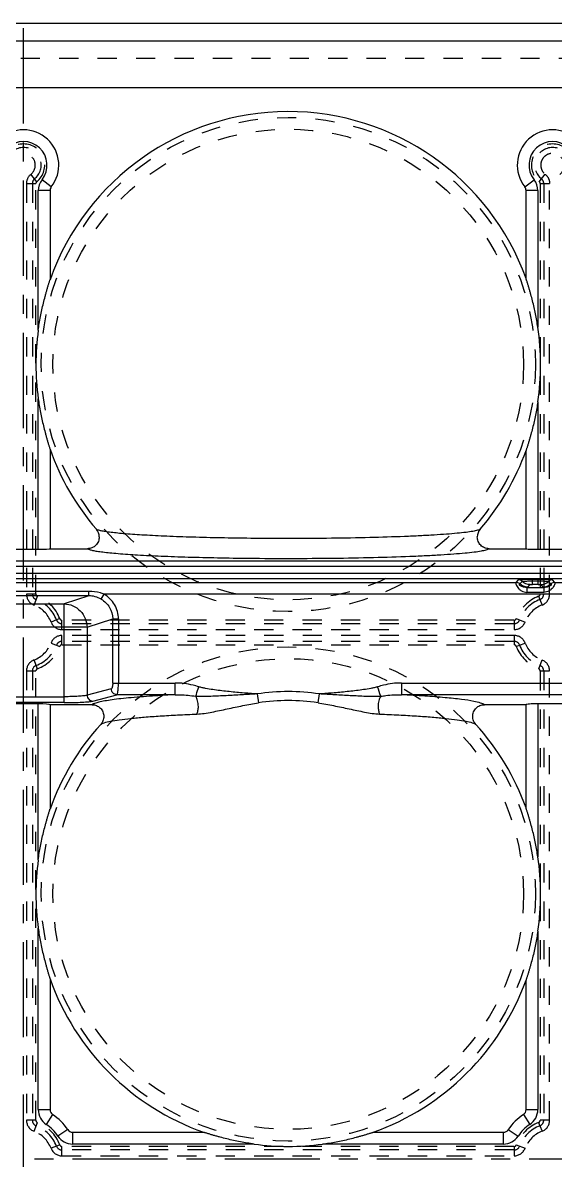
# Model space of a CAD drawing. Header units: millimetres. Extents: x -840 to 1682, y -9216 to -2117.
# Drawn here: x 124.6 to 169.9, y -2511 to -2414.3 of the extents above; entities that cross this region are included whole.
import ezdxf

# ---------------------------------------------------------------- set-up
doc = ezdxf.new("R2010")
doc.units = ezdxf.units.MM
doc.header["$LTSCALE"] = 16.335
doc.linetypes.add('CENTER', pattern=[0.6, 0.375, -0.075, 0.075, -0.075])
doc.linetypes.add('HIDDEN', pattern=[0.2, 0.1, -0.1])
doc.layers.get('0').update_dxf_attribs({"linetype": 'CONTINUOUS'})
doc.layers.add('DEFAULT_2', color=8, linetype='HIDDEN')

msp = doc.modelspace()

# ---------------------------------------------------------------- linework, layer by layer
at = {"color": 1, "linetype": 'CENTER', "ltscale": 1.320531}
for p, q in [((124.686, -2616.987), (124.686, -2404.675)), ((-26.47, -2510.831), (275.842, -2510.831))]:
    msp.add_line(p, q, dxfattribs=at)
at = {"color": 7, "linetype": 'Continuous'}
for p, q in [((54.686, -2414.331), (194.686, -2414.331)), ((54.686, -2415.831), (194.686, -2415.831)), ((194.686, -2419.831), (54.686, -2419.831)), ((127.043, -2428.243), (126.257, -2427.625)), ((167.291, -2428.243), (168.076, -2427.625)), ((125.936, -2440.427), (125.936, -2428.553)), ((126.936, -2428.553), (125.936, -2428.553)), ((126.936, -2428.553), (126.936, -2436.125)), ((167.398, -2436.018), (167.398, -2428.553)), ((168.398, -2428.553), (167.398, -2428.553)), ((168.398, -2428.553), (168.398, -2440.16)), ((125.936, -2459.035), (125.936, -2446.236)), ((168.398, -2446.502), (168.398, -2459.035)), ((126.936, -2450.538), (126.936, -2458.983)), ((167.398, -2458.983), (167.398, -2450.644)), ((123.436, -2459.035), (125.936, -2459.035)), ((126.936, -2458.983), (130.12, -2458.983)), ((164.252, -2458.983), (167.398, -2458.983)), ((168.398, -2459.035), (170.898, -2459.035)), ((76.15, -2460.006), (173.221, -2460.006)), ((75.789, -2461.056), (173.582, -2461.056)), ((173.221, -2460.505), (76.15, -2460.505)), ((173.582, -2461.556), (75.789, -2461.556)), ((82.856, -2461.848), (166.516, -2461.848)), ((166.731, -2461.632), (166.516, -2461.848)), ((166.855, -2461.981), (167.071, -2461.766)), ((167.534, -2462.249), (167.749, -2462.034)), ((167.949, -2462.024), (167.949, -2461.572)), ((167.949, -2461.572), (168.422, -2461.572)), ((167.949, -2461.723), (168.422, -2461.723)), ((168.422, -2462.024), (167.949, -2462.024)), ((168.422, -2462.024), (168.422, -2461.572)), ((168.623, -2462.034), (168.838, -2462.249)), ((169.301, -2461.766), (169.516, -2461.981)), ((169.856, -2461.848), (169.64, -2461.632)), ((169.856, -2461.848), (173.528, -2461.848)), ((130.23, -2462.612), (119.141, -2462.612)), ((130.23, -2462.993), (119.141, -2462.993)), ((130.23, -2462.993), (128.151, -2463.672)), ((130.23, -2462.993), (130.23, -2462.612)), ((131.281, -2463.27), (131.526, -2462.847)), ((173.528, -2462.847), (131.526, -2462.847)), ((167.46, -2462.273), (167.46, -2462.697)), ((167.46, -2462.273), (168.912, -2462.273)), ((168.912, -2462.697), (167.46, -2462.697)), ((168.912, -2462.273), (168.912, -2462.697)), ((121.22, -2463.672), (128.151, -2463.672)), ((128.151, -2472.063), (128.151, -2463.672)), ((130.083, -2465.664), (132.266, -2464.951)), ((132.266, -2470.399), (132.266, -2464.951)), ((132.266, -2464.951), (132.749, -2464.951)), ((132.749, -2464.951), (132.749, -2470.399)), ((130.083, -2465.664), (119.289, -2465.664)), ((130.083, -2465.664), (130.083, -2471.435)), ((132.266, -2470.399), (137.569, -2470.399)), ((137.569, -2471.396), (137.569, -2470.399)), ((156.803, -2470.399), (156.803, -2471.396)), ((156.803, -2470.399), (174.527, -2470.399)), ((121.22, -2471.564), (128.151, -2471.564)), ((132.141, -2470.898), (130.083, -2471.435)), ((130.566, -2471.933), (132.624, -2471.396)), ((137.569, -2471.396), (132.624, -2471.396)), ((144.54, -2471.331), (144.658, -2472.087)), ((149.714, -2472.087), (149.832, -2471.331)), ((173.528, -2471.396), (156.803, -2471.396)), ((128.152, -2472.063), (121.22, -2472.063)), ((125.936, -2472.17), (123.436, -2472.17)), ((125.936, -2485.427), (125.936, -2472.17)), ((126.936, -2472.24), (126.936, -2481.125)), ((130.509, -2472.24), (126.936, -2472.24)), ((167.398, -2472.24), (163.863, -2472.24)), ((167.398, -2481.018), (167.398, -2472.24)), ((168.398, -2472.17), (168.398, -2485.16)), ((170.898, -2472.17), (168.398, -2472.17)), ((125.936, -2506.655), (125.936, -2491.236)), ((168.398, -2491.502), (168.398, -2506.655)), ((126.936, -2495.538), (126.936, -2506.655)), ((167.398, -2506.655), (167.398, -2495.644)), ((125.936, -2506.655), (126.936, -2506.655)), ((127.161, -2507.073), (126.611, -2507.908)), ((167.173, -2507.073), (167.723, -2507.908)), ((167.398, -2506.655), (168.398, -2506.655)), ((128.444, -2508.356), (127.609, -2508.906)), ((165.889, -2508.356), (166.725, -2508.906)), ((128.862, -2508.581), (128.862, -2509.581)), ((128.862, -2508.581), (139.979, -2508.581)), ((154.393, -2508.581), (165.472, -2508.581)), ((165.472, -2509.581), (165.472, -2508.581)), ((144.281, -2509.581), (128.862, -2509.581)), ((165.472, -2509.581), (150.091, -2509.581))]:
    msp.add_line(p, q, dxfattribs=at)
for centre, radius, start, end in [((147.186, -2443.331), 21.494, 19.89085, 160.40988), ((124.686, -2426.388), 3, 321.78679, 218.21321), ((169.648, -2426.388), 3, 321.78679, 218.21321), ((124.686, -2426.388), 2, 321.78679, 218.21321), ((169.648, -2426.388), 2, 321.78679, 218.21321), ((127.436, -2428.553), 1.5, 141.78679, 180), ((127.436, -2428.553), 0.5, 141.78679, 180), ((166.898, -2428.553), 0.5, 0, 38.21321), ((166.898, -2428.553), 1.5, 0, 38.21321), ((147.186, -2443.331), 21.448, 172.21628, 187.78372), ((147.186, -2443.331), 21.448, 351.49761, 8.50239), ((147.186, -2443.331), 21.494, 199.59012, 220.64302), ((147.186, -2443.331), 21.494, 319.35698, 340.10915), ((130.117, -2457.985), 1.002, 0.21605, 40.71026), ((164.255, -2457.985), 1.002, 139.28714, 179.79701), ((166.516, -2462.348), 0.5, 47.14858, 90.01807), ((166.73, -2462.133), 0.501, 47.0941, 89.82792), ((168.62, -2461.033), 1.001, 270.17208, 312.90041), ((169.642, -2462.133), 0.501, 90.17224, 132.90601), ((169.857, -2462.35), 0.501, 90.06934, 132.76409), ((-49.803, -2538.24), 215.44, 18.03883, 18.26353), ((143.295, -2588.91), 117.653, 92.78977, 93.59528), ((147.186, -2488.331), 17.205, 81.15389, 98.84612), ((147.186, -2488.331), 16.44, 81.15388, 98.84612), ((147.186, -2488.331), 21.494, 137.86698, 160.40988), ((147.186, -2488.331), 21.494, 19.89085, 42.13302), ((147.186, -2488.331), 21.448, 351.49761, 8.50239), ((147.186, -2488.331), 21.448, 172.21628, 187.78372), ((147.186, -2488.331), 21.494, 199.59012, 250.40988), ((147.186, -2488.331), 21.494, 289.59012, 340.10915), ((127.436, -2506.655), 1.5, 180, 236.63299), ((127.436, -2506.655), 0.5, 180, 236.63299), ((124.686, -2510.831), 4.5, 33.36701, 56.63299), ((169.648, -2510.831), 4.5, 123.36701, 146.63299), ((166.898, -2506.655), 0.5, 303.36701, 0), ((166.898, -2506.655), 1.5, 303.36701, 0), ((124.686, -2510.831), 3.5, 33.36701, 56.63299), ((128.862, -2508.081), 0.5, 213.36701, 270), ((165.472, -2508.081), 0.5, 270, 326.63299), ((169.648, -2510.831), 3.5, 123.36701, 146.63299), ((128.862, -2508.081), 1.5, 213.36701, 270), ((165.472, -2508.081), 1.5, 270, 326.63299), ((147.186, -2488.331), 21.448, 262.21628, 277.78372)]:
    msp.add_arc(centre, radius, start, end, dxfattribs=at)
for centre, ratio, start_param, end_param in [((125.936, -2458.983), 0.052408, -1.570796, 0), ((168.398, -2458.983), 0.052408, -3.141593, -1.570796), ((125.936, -2472.24), 0.069927, 0, 1.570796), ((168.398, -2472.24), 0.069927, 1.570796, 3.141593)]:
    msp.add_ellipse(centre, major_axis=(1, 0), ratio=ratio, start_param=start_param, end_param=end_param, dxfattribs=at)
for points, knots in [([(168.398, -2440.16), (168.341, -2439.783), (168.242, -2439.22), (168.083, -2438.476), (167.95, -2437.923), (167.83, -2437.468), (167.729, -2437.109), (167.652, -2436.846), (167.574, -2436.591), (167.511, -2436.388), (167.463, -2436.236), (167.433, -2436.14), (167.412, -2436.073), (167.402, -2436.035), (167.398, -2436.022), (167.398, -2436.018)], [0, 0, 0, 0, 0.268055, 0.401907, 0.535335, 0.667755, 0.7332, 0.797696, 0.860542, 0.920167, 0.947633, 0.972091, 0.991051, 0.997106, 1, 1, 1, 1]), ([(125.936, -2440.427), (125.989, -2440.036), (126.085, -2439.453), (126.242, -2438.682), (126.374, -2438.109), (126.495, -2437.637), (126.597, -2437.264), (126.675, -2436.991), (126.753, -2436.726), (126.818, -2436.514), (126.867, -2436.355), (126.898, -2436.254), (126.921, -2436.183), (126.932, -2436.142), (126.936, -2436.129), (126.936, -2436.125)], [0, 0, 0, 0, 0.267252, 0.40073, 0.533832, 0.666016, 0.731402, 0.795907, 0.858868, 0.918789, 0.946517, 0.971347, 0.990766, 0.997019, 1, 1, 1, 1]), ([(125.936, -2446.236), (125.989, -2446.626), (126.085, -2447.21), (126.242, -2447.981), (126.374, -2448.554), (126.495, -2449.026), (126.597, -2449.398), (126.675, -2449.672), (126.753, -2449.937), (126.818, -2450.149), (126.867, -2450.307), (126.898, -2450.409), (126.921, -2450.48), (126.932, -2450.52), (126.936, -2450.534), (126.936, -2450.538)], [0, 0, 0, 0, 0.267252, 0.40073, 0.533832, 0.666016, 0.731402, 0.795907, 0.858868, 0.918789, 0.946517, 0.971347, 0.990766, 0.997019, 1, 1, 1, 1]), ([(168.398, -2446.502), (168.341, -2446.879), (168.242, -2447.442), (168.083, -2448.187), (167.95, -2448.739), (167.83, -2449.195), (167.729, -2449.554), (167.652, -2449.817), (167.574, -2450.072), (167.511, -2450.275), (167.463, -2450.426), (167.433, -2450.522), (167.412, -2450.59), (167.402, -2450.628), (167.398, -2450.64), (167.398, -2450.644)], [0, 0, 0, 0, 0.268055, 0.401906, 0.535335, 0.667755, 0.733199, 0.797696, 0.860541, 0.920166, 0.947632, 0.97209, 0.991051, 0.997106, 1, 1, 1, 1]), ([(131.119, -2457.981), (131.119, -2458.112), (131.068, -2458.375), (130.847, -2458.709), (130.513, -2458.93), (130.25, -2458.983), (130.12, -2458.983)], [0, 0, 0, 0, 0.249966, 0.499871, 0.749957, 1, 1, 1, 1]), ([(143.992, -2458.106), (143.142, -2458.098), (141.492, -2458.074), (139.113, -2458.015), (136.947, -2457.939), (135.049, -2457.846), (133.66, -2457.753), (132.72, -2457.669), (132.155, -2457.607), (131.688, -2457.543), (131.322, -2457.479), (131.062, -2457.415), (130.923, -2457.363), (130.876, -2457.331)], [0, 0, 0, 0, 0.193716, 0.376035, 0.542153, 0.68772, 0.808957, 0.859453, 0.902743, 0.938583, 0.966768, 0.987202, 1, 1, 1, 1]), ([(163.495, -2457.331), (163.468, -2457.35), (163.395, -2457.384), (163.189, -2457.45), (162.817, -2457.524), (162.241, -2457.606), (161.498, -2457.684), (160.595, -2457.76), (159.543, -2457.83), (158.352, -2457.895), (156.529, -2457.975), (154.016, -2458.052), (150.801, -2458.108), (147.425, -2458.129), (145.137, -2458.118), (143.992, -2458.106)], [0, 0, 0, 0, 0.005052, 0.012249, 0.033258, 0.063073, 0.10142, 0.147923, 0.202068, 0.263269, 0.330841, 0.482043, 0.648973, 0.824212, 1, 1, 1, 1]), ([(164.252, -2458.983), (164.121, -2458.983), (163.858, -2458.931), (163.525, -2458.708), (163.303, -2458.375), (163.252, -2458.112), (163.253, -2457.981)], [0, 0, 0, 0, 0.250021, 0.500041, 0.750019, 1, 1, 1, 1]), ([(130.12, -2458.983), (130.169, -2459.016), (130.316, -2459.069), (130.59, -2459.137), (130.974, -2459.204), (131.463, -2459.27), (132.056, -2459.335), (133.039, -2459.423), (134.493, -2459.52), (136.477, -2459.617), (138.743, -2459.697), (141.229, -2459.758), (142.955, -2459.783), (143.843, -2459.792)], [0, 0, 0, 0, 0.012926, 0.033471, 0.061745, 0.097653, 0.140984, 0.191497, 0.312727, 0.458243, 0.62422, 0.806458, 1, 1, 1, 1]), ([(143.843, -2459.792), (145.041, -2459.805), (147.434, -2459.816), (150.965, -2459.794), (154.327, -2459.735), (156.956, -2459.654), (158.862, -2459.571), (160.108, -2459.504), (161.21, -2459.43), (162.155, -2459.351), (162.934, -2459.269), (163.537, -2459.183), (163.928, -2459.106), (164.145, -2459.038), (164.223, -2459.002), (164.252, -2458.983)], [0, 0, 0, 0, 0.175704, 0.350861, 0.517702, 0.668835, 0.736383, 0.797576, 0.851727, 0.898257, 0.936652, 0.966537, 0.98764, 0.99489, 1, 1, 1, 1]), ([(166.516, -2461.848), (166.513, -2461.852), (166.514, -2461.866), (166.517, -2461.892), (166.526, -2461.932), (166.546, -2462.009), (166.592, -2462.129), (166.684, -2462.288), (166.828, -2462.444), (167.071, -2462.626), (167.305, -2462.697), (167.46, -2462.697)], [0, 0, 0, 0, 0.009546, 0.029, 0.058384, 0.097427, 0.202927, 0.339302, 0.496304, 0.662797, 1, 1, 1, 1]), ([(166.731, -2461.632), (166.74, -2461.624), (166.78, -2461.618), (166.853, -2461.606), (166.969, -2461.597), (167.119, -2461.588), (167.299, -2461.581), (167.579, -2461.574), (167.799, -2461.572), (167.949, -2461.572)], [0, 0, 0, 0, 0.029601, 0.092329, 0.187723, 0.312203, 0.461295, 0.629785, 1, 1, 1, 1]), ([(167.46, -2462.273), (167.413, -2462.273), (167.319, -2462.268), (167.18, -2462.245), (167.045, -2462.205), (166.929, -2462.158), (166.847, -2462.091), (166.843, -2462.03), (166.846, -2462), (166.851, -2461.984), (166.855, -2461.981)], [0, 0, 0, 0, 0.186016, 0.372191, 0.559093, 0.745776, 0.877526, 0.940236, 0.979382, 1, 1, 1, 1]), ([(167.071, -2461.766), (167.077, -2461.76), (167.106, -2461.756), (167.159, -2461.747), (167.243, -2461.741), (167.35, -2461.735), (167.48, -2461.729), (167.682, -2461.724), (167.84, -2461.723), (167.949, -2461.723)], [0, 0, 0, 0, 0.029274, 0.092369, 0.187885, 0.312296, 0.461356, 0.629843, 1, 1, 1, 1]), ([(167.749, -2462.034), (167.751, -2462.033), (167.758, -2462.032), (167.779, -2462.028), (167.82, -2462.027), (167.88, -2462.024), (167.925, -2462.024), (167.949, -2462.024)], [0, 0, 0, 0, 0.031666, 0.099189, 0.32431, 0.637539, 1, 1, 1, 1]), ([(168.422, -2461.572), (168.573, -2461.572), (168.792, -2461.574), (169.072, -2461.581), (169.252, -2461.588), (169.402, -2461.597), (169.518, -2461.606), (169.591, -2461.619), (169.632, -2461.624), (169.64, -2461.632)], [0, 0, 0, 0, 0.370147, 0.538646, 0.687723, 0.812138, 0.907639, 0.970708, 1, 1, 1, 1]), ([(168.422, -2461.723), (168.531, -2461.723), (168.689, -2461.724), (168.891, -2461.729), (169.021, -2461.735), (169.129, -2461.741), (169.213, -2461.747), (169.266, -2461.756), (169.295, -2461.76), (169.301, -2461.766)], [0, 0, 0, 0, 0.370119, 0.538593, 0.68764, 0.812037, 0.907555, 0.97068, 1, 1, 1, 1]), ([(168.422, -2462.024), (168.447, -2462.024), (168.492, -2462.024), (168.552, -2462.027), (168.593, -2462.028), (168.614, -2462.032), (168.621, -2462.033), (168.623, -2462.034)], [0, 0, 0, 0, 0.362473, 0.675703, 0.900819, 0.968337, 1, 1, 1, 1]), ([(169.856, -2461.848), (169.858, -2461.852), (169.857, -2461.866), (169.855, -2461.892), (169.846, -2461.932), (169.825, -2462.008), (169.78, -2462.13), (169.687, -2462.288), (169.543, -2462.444), (169.3, -2462.626), (169.066, -2462.697), (168.912, -2462.697)], [0, 0, 0, 0, 0.009515, 0.028953, 0.058368, 0.097497, 0.202843, 0.339239, 0.496292, 0.662916, 1, 1, 1, 1]), ([(169.516, -2461.981), (169.521, -2461.984), (169.526, -2462), (169.529, -2462.03), (169.524, -2462.091), (169.443, -2462.158), (169.327, -2462.204), (169.191, -2462.245), (169.052, -2462.268), (168.959, -2462.273), (168.912, -2462.273)], [0, 0, 0, 0, 0.020611, 0.05971, 0.122414, 0.253935, 0.441031, 0.627929, 0.814063, 1, 1, 1, 1]), ([(131.526, -2462.847), (131.426, -2462.808), (131.007, -2462.669), (130.563, -2462.612), (130.23, -2462.612)], [0, 0, 0, 0, 0.245383, 1, 1, 1, 1]), ([(131.281, -2463.27), (131.122, -2463.18), (130.781, -2463.037), (130.413, -2462.992), (130.23, -2462.993)], [0, 0, 0, 0, 0.500114, 1, 1, 1, 1]), ([(132.749, -2464.951), (132.749, -2464.531), (132.521, -2463.676), (131.89, -2463.058), (131.526, -2462.847)], [0, 0, 0, 0, 0.499862, 1, 1, 1, 1]), ([(167.534, -2462.249), (167.528, -2462.256), (167.502, -2462.264), (167.477, -2462.27), (167.46, -2462.273)], [0, 0, 0, 0, 0.342666, 1, 1, 1, 1]), ([(168.912, -2462.273), (168.895, -2462.27), (168.87, -2462.264), (168.844, -2462.255), (168.838, -2462.249)], [0, 0, 0, 0, 0.657459, 1, 1, 1, 1]), ([(128.151, -2463.672), (128.4, -2463.677), (128.905, -2463.792), (129.539, -2464.239), (129.969, -2464.893), (130.077, -2465.408), (130.083, -2465.664)], [0, 0, 0, 0, 0.245762, 0.495076, 0.747249, 1, 1, 1, 1]), ([(131.281, -2463.27), (131.574, -2463.437), (132.086, -2463.927), (132.268, -2464.615), (132.266, -2464.951)], [0, 0, 0, 0, 0.500826, 1, 1, 1, 1]), ([(132.266, -2470.399), (132.266, -2470.46), (132.261, -2470.575), (132.236, -2470.729), (132.203, -2470.836), (132.163, -2470.892), (132.141, -2470.898)], [0, 0, 0, 0, 0.349304, 0.652233, 0.872986, 1, 1, 1, 1]), ([(132.624, -2471.396), (132.636, -2471.39), (132.655, -2471.357), (132.676, -2471.293), (132.697, -2471.198), (132.723, -2471.02), (132.743, -2470.75), (132.749, -2470.521), (132.749, -2470.399)], [0, 0, 0, 0, 0.038401, 0.105483, 0.201998, 0.325442, 0.637524, 1, 1, 1, 1]), ([(139.587, -2470.723), (139.424, -2470.671), (138.767, -2470.483), (138.081, -2470.399), (137.569, -2470.399)], [0, 0, 0, 0, 0.250392, 1, 1, 1, 1]), ([(139.325, -2471.526), (139.342, -2471.475), (139.43, -2471.208), (139.517, -2470.94), (139.587, -2470.723)], [0, 0, 0, 0, 0.189141, 1, 1, 1, 1]), ([(144.54, -2471.331), (144.119, -2471.304), (143.278, -2471.241), (142.23, -2471.142), (141.396, -2471.048), (140.777, -2470.965), (140.267, -2470.885), (139.871, -2470.802), (139.679, -2470.754), (139.587, -2470.722)], [0, 0, 0, 0, 0.253379, 0.506091, 0.631998, 0.757323, 0.88135, 0.941633, 1, 1, 1, 1]), ([(154.784, -2470.722), (154.691, -2470.754), (154.498, -2470.802), (154.102, -2470.886), (153.592, -2470.965), (152.973, -2471.048), (152.14, -2471.142), (151.092, -2471.241), (150.252, -2471.304), (149.832, -2471.331)], [0, 0, 0, 0, 0.058884, 0.119348, 0.243262, 0.368496, 0.494304, 0.74682, 1, 1, 1, 1]), ([(156.803, -2470.399), (156.291, -2470.398), (155.604, -2470.483), (154.947, -2470.671), (154.785, -2470.723)], [0, 0, 0, 0, 0.749603, 1, 1, 1, 1]), ([(130.083, -2471.435), (130.047, -2471.446), (129.958, -2471.466), (129.72, -2471.502), (129.326, -2471.534), (128.772, -2471.559), (128.365, -2471.564), (128.151, -2471.564)], [0, 0, 0, 0, 0.058391, 0.141218, 0.371844, 0.668533, 1, 1, 1, 1]), ([(130.083, -2471.435), (130.085, -2471.561), (130.187, -2471.818), (130.443, -2471.931), (130.566, -2471.934)], [0, 0, 0, 0, 0.505563, 1, 1, 1, 1]), ([(135.917, -2471.488), (135.223, -2471.532), (134.238, -2471.605), (133.003, -2471.728), (132.25, -2471.82), (131.625, -2471.916), (131.129, -2472.014), (130.769, -2472.113), (130.575, -2472.193), (130.509, -2472.24)], [0, 0, 0, 0, 0.380385, 0.54071, 0.679285, 0.795072, 0.887301, 0.955495, 1, 1, 1, 1]), ([(132.624, -2471.396), (132.501, -2471.394), (132.245, -2471.281), (132.144, -2471.024), (132.141, -2470.898)], [0, 0, 0, 0, 0.494428, 1, 1, 1, 1]), ([(137.569, -2471.396), (137.713, -2471.393), (138.301, -2471.396), (138.888, -2471.454), (139.324, -2471.526)], [0, 0, 0, 0, 0.246673, 1, 1, 1, 1]), ([(139.545, -2472.39), (139.545, -2472.228), (139.51, -2471.927), (139.402, -2471.64), (139.324, -2471.526)], [0, 0, 0, 0, 0.540355, 1, 1, 1, 1]), ([(144.54, -2471.331), (144.102, -2471.354), (143.227, -2471.398), (142.135, -2471.465), (141.262, -2471.512), (140.718, -2471.534), (140.284, -2471.546), (139.961, -2471.549), (139.641, -2471.543), (139.429, -2471.538), (139.325, -2471.526)], [0, 0, 0, 0, 0.251782, 0.503339, 0.628851, 0.753973, 0.816274, 0.87831, 0.939733, 1, 1, 1, 1]), ([(155.048, -2471.526), (154.943, -2471.538), (154.731, -2471.544), (154.412, -2471.548), (154.088, -2471.546), (153.654, -2471.535), (153.11, -2471.512), (152.237, -2471.465), (151.144, -2471.4), (150.269, -2471.351), (149.832, -2471.331)], [0, 0, 0, 0, 0.060295, 0.121678, 0.183731, 0.246035, 0.371152, 0.496667, 0.748222, 1, 1, 1, 1]), ([(155.047, -2471.526), (154.97, -2471.64), (154.861, -2471.927), (154.827, -2472.228), (154.827, -2472.39)], [0, 0, 0, 0, 0.459643, 1, 1, 1, 1]), ([(155.047, -2471.526), (155.194, -2471.502), (155.775, -2471.42), (156.364, -2471.388), (156.803, -2471.396)], [0, 0, 0, 0, 0.252966, 1, 1, 1, 1]), ([(162.968, -2471.961), (162.62, -2471.893), (161.803, -2471.774), (160.411, -2471.628), (158.706, -2471.499), (157.468, -2471.429), (156.803, -2471.396)], [0, 0, 0, 0, 0.17185, 0.399427, 0.677695, 1, 1, 1, 1]), ([(128.152, -2472.063), (128.42, -2472.063), (128.928, -2472.058), (129.621, -2472.033), (130.113, -2472.001), (130.409, -2471.965), (130.521, -2471.945), (130.566, -2471.933)], [0, 0, 0, 0, 0.332303, 0.629309, 0.859775, 0.942244, 1, 1, 1, 1]), ([(130.509, -2472.24), (130.639, -2472.24), (130.903, -2472.292), (131.236, -2472.515), (131.458, -2472.849), (131.508, -2473.113), (131.507, -2473.243)], [0, 0, 0, 0, 0.250053, 0.500063, 0.750028, 1, 1, 1, 1]), ([(139.421, -2473.04), (139.632, -2473.033), (140.059, -2472.98), (140.7, -2472.869), (141.351, -2472.738), (142.227, -2472.551), (143.327, -2472.318), (144.213, -2472.156), (144.658, -2472.087)], [0, 0, 0, 0, 0.118937, 0.241842, 0.366755, 0.492888, 0.746361, 1, 1, 1, 1]), ([(139.421, -2473.04), (139.464, -2472.946), (139.526, -2472.73), (139.545, -2472.508), (139.545, -2472.39)], [0, 0, 0, 0, 0.468295, 1, 1, 1, 1]), ([(149.714, -2472.087), (150.159, -2472.156), (151.045, -2472.318), (152.145, -2472.551), (153.02, -2472.738), (153.671, -2472.869), (154.313, -2472.98), (154.74, -2473.033), (154.951, -2473.04)], [0, 0, 0, 0, 0.253636, 0.507105, 0.633236, 0.758146, 0.881054, 1, 1, 1, 1]), ([(154.827, -2472.39), (154.827, -2472.508), (154.846, -2472.73), (154.907, -2472.946), (154.951, -2473.04)], [0, 0, 0, 0, 0.531705, 1, 1, 1, 1]), ([(162.865, -2473.243), (162.864, -2473.113), (162.914, -2472.849), (163.136, -2472.515), (163.469, -2472.292), (163.732, -2472.24), (163.863, -2472.24)], [0, 0, 0, 0, 0.24997, 0.499938, 0.74995, 1, 1, 1, 1]), ([(163.863, -2472.24), (163.822, -2472.211), (163.715, -2472.158), (163.419, -2472.055), (163.16, -2471.998), (162.968, -2471.961)], [0, 0, 0, 0, 0.158249, 0.376726, 1, 1, 1, 1]), ([(131.246, -2473.912), (131.283, -2473.885), (131.381, -2473.834), (131.656, -2473.737), (132.144, -2473.627), (132.893, -2473.508), (133.852, -2473.394), (135.005, -2473.288), (136.338, -2473.192), (137.83, -2473.107), (138.875, -2473.061), (139.421, -2473.04)], [0, 0, 0, 0, 0.01672, 0.039841, 0.105893, 0.198177, 0.315661, 0.456734, 0.619417, 0.801457, 1, 1, 1, 1]), ([(131.507, -2473.243), (131.506, -2473.365), (131.459, -2473.61), (131.328, -2473.822), (131.246, -2473.912)], [0, 0, 0, 0, 0.500134, 1, 1, 1, 1]), ([(154.951, -2473.04), (155.496, -2473.061), (156.542, -2473.107), (158.034, -2473.192), (159.366, -2473.288), (160.52, -2473.394), (161.478, -2473.508), (162.227, -2473.627), (162.716, -2473.737), (162.99, -2473.834), (163.089, -2473.885), (163.126, -2473.912)], [0, 0, 0, 0, 0.198543, 0.380583, 0.543266, 0.684339, 0.801823, 0.894107, 0.960159, 0.98328, 1, 1, 1, 1]), ([(163.126, -2473.912), (163.044, -2473.822), (162.912, -2473.61), (162.866, -2473.365), (162.865, -2473.243)], [0, 0, 0, 0, 0.499866, 1, 1, 1, 1]), ([(125.936, -2485.427), (125.989, -2485.036), (126.085, -2484.453), (126.242, -2483.682), (126.374, -2483.109), (126.495, -2482.637), (126.597, -2482.264), (126.675, -2481.991), (126.753, -2481.726), (126.818, -2481.514), (126.867, -2481.355), (126.898, -2481.254), (126.921, -2481.183), (126.932, -2481.142), (126.936, -2481.129), (126.936, -2481.125)], [0, 0, 0, 0, 0.267252, 0.40073, 0.533832, 0.666016, 0.731402, 0.795907, 0.858868, 0.918789, 0.946517, 0.971347, 0.990766, 0.997019, 1, 1, 1, 1]), ([(168.398, -2485.16), (168.341, -2484.783), (168.242, -2484.22), (168.083, -2483.476), (167.95, -2482.923), (167.83, -2482.468), (167.729, -2482.109), (167.652, -2481.846), (167.574, -2481.591), (167.511, -2481.388), (167.463, -2481.236), (167.433, -2481.14), (167.412, -2481.073), (167.402, -2481.035), (167.398, -2481.022), (167.398, -2481.018)], [0, 0, 0, 0, 0.268055, 0.401907, 0.535335, 0.667755, 0.7332, 0.797696, 0.860542, 0.920167, 0.947633, 0.972091, 0.991051, 0.997106, 1, 1, 1, 1]), ([(125.936, -2491.236), (125.989, -2491.626), (126.085, -2492.21), (126.242, -2492.981), (126.374, -2493.554), (126.495, -2494.026), (126.597, -2494.398), (126.675, -2494.672), (126.753, -2494.937), (126.818, -2495.149), (126.867, -2495.307), (126.898, -2495.409), (126.921, -2495.48), (126.932, -2495.52), (126.936, -2495.534), (126.936, -2495.538)], [0, 0, 0, 0, 0.267252, 0.40073, 0.533832, 0.666016, 0.731402, 0.795907, 0.858868, 0.918789, 0.946517, 0.971347, 0.990766, 0.997019, 1, 1, 1, 1]), ([(168.398, -2491.502), (168.341, -2491.879), (168.242, -2492.442), (168.083, -2493.187), (167.95, -2493.739), (167.83, -2494.195), (167.729, -2494.554), (167.652, -2494.817), (167.574, -2495.072), (167.511, -2495.275), (167.463, -2495.426), (167.433, -2495.522), (167.412, -2495.59), (167.402, -2495.628), (167.398, -2495.64), (167.398, -2495.644)], [0, 0, 0, 0, 0.268055, 0.401906, 0.535335, 0.667755, 0.733199, 0.797696, 0.860541, 0.920166, 0.947632, 0.97209, 0.991051, 0.997106, 1, 1, 1, 1]), ([(144.281, -2509.581), (143.891, -2509.528), (143.308, -2509.432), (142.536, -2509.275), (141.964, -2509.143), (141.491, -2509.022), (141.119, -2508.92), (140.845, -2508.842), (140.581, -2508.764), (140.368, -2508.699), (140.21, -2508.65), (140.108, -2508.619), (140.037, -2508.596), (139.997, -2508.586), (139.983, -2508.581), (139.979, -2508.581)], [0, 0, 0, 0, 0.267252, 0.40073, 0.533832, 0.666016, 0.731402, 0.795907, 0.858868, 0.918789, 0.946517, 0.971347, 0.990766, 0.997019, 1, 1, 1, 1]), ([(150.091, -2509.581), (150.481, -2509.528), (151.064, -2509.432), (151.835, -2509.275), (152.408, -2509.143), (152.88, -2509.022), (153.253, -2508.92), (153.526, -2508.842), (153.791, -2508.764), (154.003, -2508.699), (154.162, -2508.65), (154.263, -2508.619), (154.334, -2508.596), (154.375, -2508.586), (154.388, -2508.581), (154.393, -2508.581)], [0, 0, 0, 0, 0.267252, 0.40073, 0.533832, 0.666016, 0.731402, 0.795907, 0.858868, 0.918789, 0.946517, 0.971347, 0.990766, 0.997019, 1, 1, 1, 1])]:
    msp.add_open_spline(points, degree=3, knots=knots, dxfattribs=at)
for points in [[(167.534, -2462.249), (167.291, -2462.249), (167.034, -2462.147), (166.855, -2461.981)], [(167.749, -2462.034), (167.506, -2462.033), (167.249, -2461.932), (167.071, -2461.766)], [(168.838, -2462.249), (169.081, -2462.249), (169.338, -2462.147), (169.516, -2461.981)]]:
    msp.add_open_spline(points, degree=3, dxfattribs=at)
at = {"layer": 'DEFAULT_2', "color": 8, "linetype": 'HIDDEN'}
for p, q in [((194.686, -2417.331), (54.686, -2417.331)), ((125.811, -2427.793), (125.311, -2427.168)), ((168.523, -2427.793), (169.023, -2427.168)), ((124.936, -2427.949), (124.936, -2462.839)), ((124.936, -2427.949), (125.736, -2427.949)), ((125.436, -2427.949), (125.436, -2462.839)), ((125.736, -2462.827), (125.736, -2427.949)), ((168.598, -2427.949), (168.598, -2462.839)), ((168.598, -2427.949), (169.398, -2427.949)), ((168.898, -2427.949), (168.898, -2462.839)), ((169.398, -2462.839), (169.398, -2427.951)), ((125.736, -2462.839), (124.936, -2462.839)), ((125.579, -2463.773), (125.864, -2463.026)), ((168.46, -2463.029), (168.576, -2463.306)), ((168.576, -2463.306), (168.755, -2463.773)), ((127.488, -2465.037), (127.021, -2465.215)), ((127.765, -2464.92), (127.488, -2465.037)), ((166.565, -2464.929), (167.313, -2465.215)), ((127.955, -2465.858), (127.955, -2465.058)), ((166.367, -2465.058), (127.955, -2465.058)), ((166.379, -2465.358), (127.955, -2465.358)), ((127.955, -2465.858), (166.379, -2465.858)), ((166.379, -2465.058), (166.379, -2465.858)), ((127.955, -2467.158), (127.955, -2466.358)), ((166.379, -2466.358), (127.955, -2466.358)), ((166.379, -2466.858), (127.955, -2466.858)), ((166.379, -2466.358), (166.379, -2467.158)), ((127.021, -2467.001), (127.768, -2467.287)), ((127.967, -2467.158), (166.379, -2467.158)), ((166.569, -2467.296), (166.846, -2467.179)), ((166.846, -2467.179), (167.313, -2467.001)), ((125.757, -2468.91), (125.579, -2468.443)), ((125.874, -2469.187), (125.757, -2468.91)), ((168.469, -2469.19), (168.755, -2468.443)), ((124.936, -2469.377), (124.936, -2507.562)), ((124.936, -2469.377), (125.736, -2469.377)), ((125.436, -2469.377), (125.436, -2507.562)), ((125.736, -2507.55), (125.736, -2469.377)), ((168.598, -2469.377), (169.398, -2469.377)), ((168.598, -2469.389), (168.598, -2507.562)), ((168.898, -2469.377), (168.898, -2507.562)), ((169.398, -2507.562), (169.398, -2469.377)), ((125.736, -2507.562), (124.936, -2507.562)), ((169.398, -2507.562), (168.598, -2507.562)), ((125.579, -2508.496), (125.864, -2507.749)), ((168.46, -2507.752), (168.576, -2508.029)), ((168.576, -2508.029), (168.755, -2508.496)), ((127.488, -2509.76), (127.021, -2509.938)), ((127.765, -2509.643), (127.488, -2509.76)), ((166.367, -2509.781), (127.955, -2509.781)), ((127.955, -2510.581), (127.955, -2509.781)), ((166.379, -2510.081), (127.955, -2510.081)), ((166.379, -2509.781), (166.379, -2510.581)), ((166.565, -2509.653), (167.313, -2509.938)), ((127.955, -2510.581), (166.379, -2510.581))]:
    msp.add_line(p, q, dxfattribs=at)
for centre, radius in [((147.186, -2443.331), 21), ((147.186, -2443.331), 20), ((147.186, -2488.331), 21), ((147.186, -2488.331), 20)]:
    msp.add_circle(centre, radius, dxfattribs=at)
for centre, radius, start, end in [((124.686, -2426.388), 1.8, 308.68219, 231.31781), ((124.686, -2426.388), 1.5, 308.68219, 231.31781), ((169.648, -2426.388), 1.8, 308.68219, 231.31781), ((169.648, -2426.388), 1.5, 308.68219, 231.31781), ((169.648, -2426.388), 1, 97.62704, 128.68219), ((125.931, -2427.947), 0.995, 128.72917, 180.07582), ((125.936, -2427.949), 0.5, 128.68219, 180), ((125.936, -2427.949), 0.2, 128.68219, 180), ((168.398, -2427.949), 0.2, 0, 51.31781), ((168.398, -2427.949), 0.5, 0, 51.31781), ((125.936, -2462.839), 1, 180, 249.07517), ((125.936, -2462.839), 0.5, 180, 249.07517), ((124.686, -2466.108), 3.3, 21.01342, 69.07517), ((169.648, -2466.108), 3.3, 111.01342, 159.07517), ((168.398, -2462.839), 0.5, 290.92483, 0), ((168.398, -2462.839), 1, 290.92483, 0), ((124.686, -2466.108), 2.5, 20.92483, 69.07517), ((124.686, -2466.108), 3, 20.92483, 69.07517), ((169.648, -2466.108), 3, 110.92483, 159.07517), ((169.648, -2466.108), 2.5, 110.92483, 159.07517), ((127.955, -2464.858), 0.5, 200.92483, 270), ((166.379, -2464.858), 0.5, 270, 339.07517), ((127.955, -2464.858), 1, 200.92483, 270), ((166.379, -2464.858), 1, 270, 339.07517), ((127.955, -2467.358), 1, 90, 159.07517), ((127.955, -2467.358), 0.5, 90, 159.07517), ((166.379, -2467.358), 1, 20.92483, 90), ((166.379, -2467.358), 0.5, 20.92483, 90), ((124.686, -2466.108), 2.5, 290.92483, 339.07517), ((124.686, -2466.108), 3, 290.92483, 339.07517), ((124.686, -2466.108), 3.3, 291.01342, 339.07517), ((169.648, -2466.108), 3.3, 201.01342, 249.07517), ((169.648, -2466.108), 3, 200.92483, 249.07517), ((169.648, -2466.108), 2.5, 200.92483, 249.07517), ((125.936, -2469.377), 1, 110.92483, 180), ((125.936, -2469.377), 0.5, 110.92483, 180), ((168.398, -2469.377), 0.5, 360, 69.07517), ((168.398, -2469.377), 1, 0, 69.07517), ((125.936, -2507.562), 1, 180, 249.07517), ((125.936, -2507.562), 0.5, 180, 249.07517), ((168.398, -2507.562), 0.5, 290.92483, 360), ((168.398, -2507.562), 1, 290.92483, 0), ((124.686, -2510.831), 2.5, 20.92483, 69.07517), ((124.686, -2510.831), 3, 20.92483, 69.07517), ((124.686, -2510.831), 3.3, 21.01342, 69.07517), ((169.648, -2510.831), 3.3, 111.01342, 159.07517), ((169.648, -2510.831), 3, 110.92483, 159.07517), ((169.648, -2510.831), 2.5, 110.92483, 159.07517), ((127.955, -2509.581), 1, 200.92483, 270), ((127.955, -2509.581), 0.5, 200.92483, 270), ((166.379, -2509.581), 0.5, 270, 339.07517), ((166.379, -2509.581), 1, 270, 339.07517)]:
    msp.add_arc(centre, radius, start, end, dxfattribs=at)
for points, knots in [([(125.308, -2427.171), (125.475, -2427.038), (125.727, -2426.651), (125.673, -2425.968), (125.219, -2425.455), (124.764, -2425.368), (124.553, -2425.396)], [0, 0, 0, 0, 0.250108, 0.500026, 0.749952, 1, 1, 1, 1]), ([(170.27, -2427.171), (170.437, -2427.038), (170.689, -2426.651), (170.634, -2425.968), (170.181, -2425.455), (169.726, -2425.368), (169.515, -2425.396)], [0, 0, 0, 0, 0.250108, 0.500026, 0.749952, 1, 1, 1, 1]), ([(169.023, -2425.607), (168.906, -2425.7), (168.713, -2425.943), (168.614, -2426.394), (168.719, -2426.844), (168.914, -2427.084), (169.031, -2427.177)], [0, 0, 0, 0, 0.250023, 0.499961, 0.749909, 1, 1, 1, 1]), ([(169.031, -2427.177), (169.145, -2427.268), (169.333, -2427.508), (169.398, -2427.804), (169.398, -2427.951)], [0, 0, 0, 0, 0.499875, 1, 1, 1, 1]), ([(125.736, -2462.827), (125.734, -2462.868), (125.756, -2462.955), (125.826, -2463.011), (125.864, -2463.026)], [0, 0, 0, 0, 0.49996, 1, 1, 1, 1]), ([(168.464, -2463.027), (168.503, -2463.015), (168.572, -2462.962), (168.598, -2462.879), (168.598, -2462.839)], [0, 0, 0, 0, 0.499817, 1, 1, 1, 1]), ([(127.766, -2464.925), (127.779, -2464.963), (127.832, -2465.032), (127.915, -2465.058), (127.955, -2465.058)], [0, 0, 0, 0, 0.499817, 1, 1, 1, 1]), ([(166.367, -2465.058), (166.408, -2465.06), (166.495, -2465.038), (166.551, -2464.968), (166.565, -2464.929)], [0, 0, 0, 0, 0.49996, 1, 1, 1, 1]), ([(127.967, -2467.158), (127.925, -2467.156), (127.839, -2467.178), (127.783, -2467.248), (127.768, -2467.287)], [0, 0, 0, 0, 0.49996, 1, 1, 1, 1]), ([(166.567, -2467.291), (166.555, -2467.253), (166.501, -2467.184), (166.419, -2467.158), (166.379, -2467.158)], [0, 0, 0, 0, 0.499817, 1, 1, 1, 1]), ([(125.869, -2469.189), (125.831, -2469.201), (125.762, -2469.254), (125.736, -2469.337), (125.736, -2469.377)], [0, 0, 0, 0, 0.499817, 1, 1, 1, 1]), ([(168.598, -2469.389), (168.6, -2469.348), (168.578, -2469.261), (168.508, -2469.205), (168.469, -2469.19)], [0, 0, 0, 0, 0.49996, 1, 1, 1, 1]), ([(125.736, -2507.55), (125.734, -2507.592), (125.756, -2507.678), (125.826, -2507.734), (125.864, -2507.749)], [0, 0, 0, 0, 0.49996, 1, 1, 1, 1]), ([(168.464, -2507.751), (168.503, -2507.738), (168.572, -2507.685), (168.598, -2507.603), (168.598, -2507.562)], [0, 0, 0, 0, 0.499817, 1, 1, 1, 1]), ([(127.766, -2509.648), (127.779, -2509.686), (127.832, -2509.755), (127.915, -2509.781), (127.955, -2509.781)], [0, 0, 0, 0, 0.500005, 1, 1, 1, 1]), ([(166.367, -2509.781), (166.408, -2509.783), (166.495, -2509.761), (166.551, -2509.691), (166.565, -2509.653)], [0, 0, 0, 0, 0.49996, 1, 1, 1, 1])]:
    msp.add_open_spline(points, degree=3, knots=knots, dxfattribs=at)

doc.saveas('drawing.dxf')
